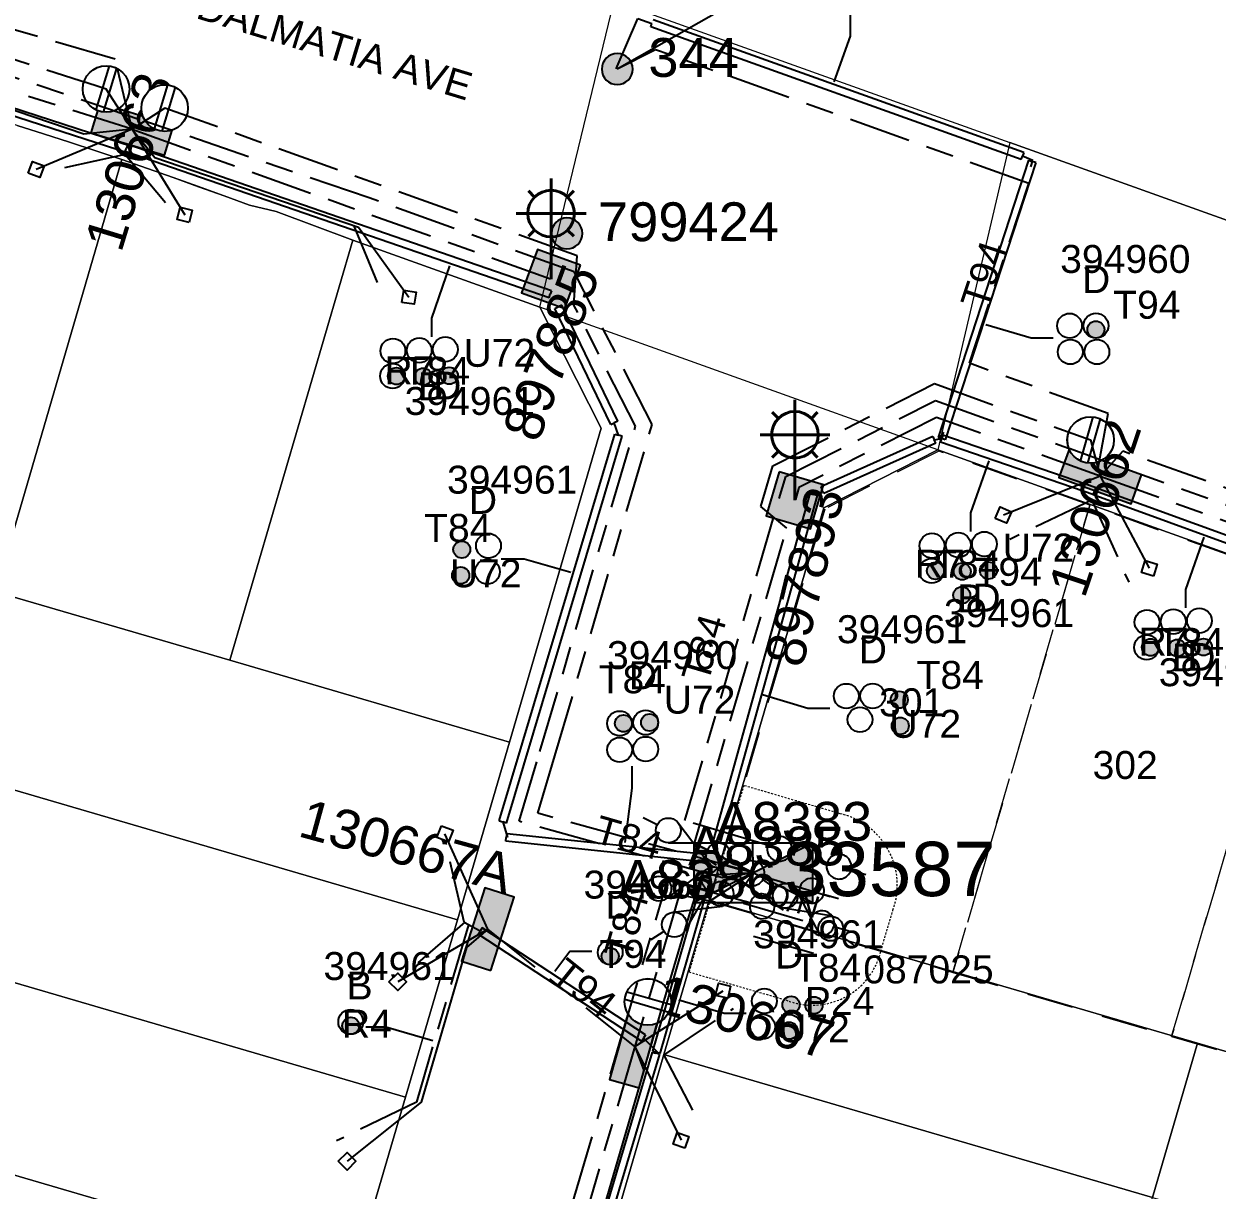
# Model space of a CAD drawing. Header units: metres. Extents: x 302050 to 303650, y 6239465 to 6240758.
# Drawn here: x 302269.6 to 302346.4, y 6240145.5 to 6240220.6 of the extents above; entities that cross this region are included whole.
import ezdxf
from ezdxf.enums import TextEntityAlignment as Align

# ---------------------------------------------------------------- set-up
doc = ezdxf.new("R2010")
doc.units = ezdxf.units.M
for name, pattern in [('Cable Exist UG', [8.2, 4, -1.2, 1.8, -1.2]), ('Dash', [5, 3, -2]), ('HIDDEN', [0.375, 0.25, -0.125]), ('HIDDEN2', [0.1875, 0.125, -0.0625])]:
    doc.linetypes.add(name, pattern=pattern)
doc.layers.get('0').update_dxf_attribs({"color": 6})
for name, color, linetype, lineweight in [('Cadastre Developer_SP_EXT', 9, 'Continuous', 5), ('Cadastre Land Parcels_SP_EXT', 9, 'Continuous', 5), ('Cadastre Other Property_SP_EXT', 9, 'HIDDEN', 5), ('Cadastre Roads_SP_EXT', 9, 'Continuous', 5)]:
    doc.layers.add(name, color=color, linetype=linetype, lineweight=lineweight)
for name, color, linetype in [('Duct_SP_EXT', 7, 'Continuous'), ('Equip_HV_EXT', 7, 'Continuous'), ('Equip_LV_EXT', 7, 'Continuous'), ('Equip_SP_SL_EXT', 7, 'Continuous'), ('Mains_HV_EXT', 7, 'Continuous'), ('Mains_HV_MOD', 3, 'Continuous'), ('Mains_LV_EXT', 7, 'Continuous'), ('Mains_LV_SL_EXT', 7, 'Continuous'), ('Notes', 7, 'Continuous'), ('Services_SP_EXT', 7, 'Continuous'), ('Sub_SP_EXT', 7, 'Continuous'), ('SupportsOH_SP_TR_HV_LV_SL_EXT', 7, 'Continuous'), ('SupportsUG_SP_LV_EXT', 7, 'Continuous'), ('SupportsUG_SP_LV_SL_EXT', 7, 'Continuous'), ('Trench_SP_EXT', 7, 'Continuous')]:
    doc.layers.add(name, color=color, linetype=linetype)
doc.styles.add('COLUMN_LABEL', font='arial.ttf')
doc.styles.add('iecARIAL', font='arial.ttf', dxfattribs={"height": 2})
doc.styles.add('POLE_LABEL', font='arial.ttf')
doc.styles.get("Standard").update_dxf_attribs({"font": 'arial.ttf'})
doc.styles.add('SWITCH_LABEL', font='arial.ttf', dxfattribs={"height": 2.5})
doc.linetypes.add('Cable E UG', pattern='A,6,-0.5,["E",Standard,S=1.7,R=0,X=0.5,Y=-1],-2.9', length=9.4)

# ---------------------------------------------------------------- blocks, each defined once
blk = doc.blocks.new('SUB_PADMOUNT_EXT')
for points in [[(0, 0), (-3.84, 1.92), (-3.84, -1.92)], [(0, 0), (3.84, 1.92), (3.84, -1.92)]]:
    blk.add_hatch(color=256).paths.add_polyline_path(points)
for p, q in [((3.84, 1.92), (-3.84, -1.92)), ((-3.84, 1.92), (3.84, -1.92))]:
    blk.add_line(p, q)
blk.add_lwpolyline([(-3.84, -1.92), (3.84, -1.92), (3.84, 1.92), (-3.84, 1.92)], close=True)
for tag, height, flags, p in [('ASSET_NUM', 3.5, 8, (2, 2)), ('STREET_CODE', 0.2, 9, (1.5, 0)), ('OPERATING_VOLTAGE', 0.2, 9, (1.5, -0.6)), ('ORIENTATION', 0.2, 9, (1.5, -0.8)), ('CONSTRUCTED_VOLTAGE', 0.2, 9, (1.5, -0.2)), ('NO_PHASES', 0.2, 9, (1.5, -0.4)), ('OWNED_BY', 0.2, 9, (1.5, -1)), ('OPERATED_BY', 0.2, 9, (1.5, -1.2)), ('SECONDARY_VOLTAGE', 0.2, 9, (1.5, -1.6)), ('MAINTAINED_BY', 0.2, 9, (1.5, -1.4)), ('STATE', 0.2, 9, (1.5, -1.8)), ('SUBSTATION_TYPE', 0.2, 9, (1.5, -2.2)), ('USAGE', 0.2, 9, (1.5, -2.4)), ('PARENT', 0.2, 9, (1.5, -2)), ('STREETNAME', 0.2, 9, (1.5, -3)), ('LEGEND', 0.2, 9, (1.5, -2.6)), ('LOCATION', 0.2, 9, (1.5, -2.8)), ('Z', 0.2, 1, (1.5, -3.6)), ('SUBURB', 0.2, 9, (1.5, -3.2)), ('NOTES', 0.2, 9, (1.5, -3.4))]:
    blk.add_attdef(tag, text='', height=height, dxfattribs=dict(flags=flags)).set_placement(p, align=Align.MIDDLE_LEFT)
blk = doc.blocks.new('COLUMN_EXT')
blk.add_hatch(color=256).paths.add_polyline_path([(-1.485, 1.485), (-1.485, -1.485), (1.485, -1.485), (1.485, 1.485)])
blk.add_lwpolyline([(-1.485, -1.485), (1.485, -1.485), (1.485, 1.485), (-1.485, 1.485)], close=True)
for tag, height, style, flags, p in [('ASSET_NUM', 2.5, 'COLUMN_LABEL', 8, (2, 2)), ('STRUCTURE_PLANT_NUMBER', 0.2, 'POLE_LABEL', 9, (1.813, 0.031)), ('STREET_CODE', 0.2, 'COLUMN_LABEL', 9, (1.813, -0.2))]:
    blk.add_attdef(tag, text='', height=height, dxfattribs=dict(style=style, flags=flags)).set_placement(p, align=Align.MIDDLE_LEFT)
at = {"flags": 9}
for tag, p in [('OWNED_BY', (1.813, -0.6)), ('STATE', (1.813, -0.8)), ('COLUMN_TYPE', (1.813, -0.4)), ('STREETNAME', (1.813, -1.6)), ('USAGE', (1.813, -1)), ('LEGEND', (1.813, -1.2)), ('LOCATION', (1.813, -1.4)), ('SUBURB', (1.813, -1.8)), ('NOTES', (1.813, -2))]:
    blk.add_attdef(tag, text='', height=0.2, dxfattribs=at).set_placement(p, align=Align.MIDDLE_LEFT)
at = {"flags": 1}
blk.add_attdef('Z', (1.813, -2.351), '', height=0.2, dxfattribs=at)
blk = doc.blocks.new('PILLAR_EXT')
blk.add_hatch(color=256).paths.add_polyline_path([(-2.475, 0.99), (-2.475, -0.99), (2.475, -0.99), (2.475, 0.99)])
blk.add_lwpolyline([(-2.475, -0.99), (2.475, -0.99), (2.475, 0.99), (-2.475, 0.99)], close=True)
at = {"style": 'iecARIAL', "flags": 8}
blk.add_attdef('ASSET_NUM', (1.5, 3.5), '', height=2.5, dxfattribs=at)
for tag, p, flags in [('OWNED_BY', (0, -0.2), 9), ('STATE', (0, -0.4), 9), ('SUPPORT_TYPE', (0, -0.6), 9), ('USAGE', (0, -0.8), 9), ('LEGEND', (0, -1), 9), ('LOCATION', (0, -1.2), 9), ('NOTES', (0, -1.4), 9), ('PARENT', (0, -1.6), 9), ('STREETNAME', (0, -1.8), 9), ('SUBURB', (0, -2), 1)]:
    blk.add_attdef(tag, p, '', height=0.2, dxfattribs=dict(flags=flags))
blk = doc.blocks.new('DUCT_EXT')
blk.add_circle((0, 0.8), 0.8)
at = {"flags": 1}
blk.add_attdef('Z', (0, 0), '', height=0.2, dxfattribs=at)
at = {"flags": 9}
for tag, p in [('DUCT_CODE', (0, 0)), ('XSECT_TYPE', (0, -0.2)), ('STATE', (0, -0.6)), ('FB_REFERENCE', (0, -0.4)), ('NOTES', (0, -0.8))]:
    blk.add_attdef(tag, text='', height=0.2, dxfattribs=at).set_placement(p, align=Align.MIDDLE_LEFT)
blk = doc.blocks.new('SL_LANTERN_EXT')
at = {"lineweight": 40}
for p, q in [((0, 1.968), (0, 6.468)), ((-1.459, 5.676), (-1.061, 5.278)), ((1.458, 5.676), (1.06, 5.278)), ((-2.25, 4.218), (2.25, 4.218)), ((-1.459, 2.759), (-1.061, 3.157)), ((1.458, 2.759), (1.06, 3.157)), ((0, 0), (0, 2.721))]:
    blk.add_line(p, q, dxfattribs=at)
blk.add_circle((0, 4.218), 1.5, dxfattribs=at)
at = {"style": 'iecARIAL', "flags": 9}
blk.add_attdef('ASSET_NUM', (1.5, 1.5), '', height=2.5, dxfattribs=at)
for tag, p, height, flags in [('CONSTRUCTED_VOLTAGE', (0.981, -0.653), 0.2, 9), ('CONTROL_TYPE', (0.981, -0.853), 0.2, 9), ('LNUMBER', (2.181, -3.253), 2.5, 8), ('OPERATING_VOLTAGE', (0.981, -1.653), 0.2, 9), ('LANTERN_PURPOSE', (0.981, -1.053), 0.2, 9), ('LANTERN_TYPE', (0.981, -1.253), 0.2, 9), ('NO_PHASES', (0.981, -1.453), 0.2, 9), ('ORIENTATION', (0.981, -1.853), 0.2, 9), ('OWNED_BY', (0.981, -2.053), 0.2, 9), ('STATE', (0.981, -2.253), 0.2, 9), ('USAGE', (0.981, -2.453), 0.2, 9), ('CEXIST', (0.981, -2.653), 0.2, 9), ('CNEW', (0.981, -2.853), 0.2, 9), ('CNUMBER', (0.981, -3.053), 0.2, 9), ('CREMOVE', (0.981, -3.253), 0.2, 9), ('CREPLACE', (0.981, -3.453), 0.2, 9), ('LKINGHEIGHT', (0.981, -3.653), 0.2, 9), ('LBRACKET', (0.981, -3.853), 0.2, 9), ('LBRACKETVOCAB', (0.981, -4.053), 0.2, 9), ('LCATEGORY', (0.981, -4.253), 0.2, 9), ('LCHARGE1', (0.981, -4.453), 0.2, 9), ('LCHARGE1PERCENT', (0.981, -4.653), 0.2, 9), ('LCHARGE2', (0.981, -4.853), 0.2, 9), ('LCHARGE2PERCENT', (0.981, -5.053), 0.2, 9), ('LCHARGE3', (0.981, -5.253), 0.2, 9), ('LCHARGE3PERCENT', (0.981, -5.453), 0.2, 9), ('LEXIST', (0.981, -5.653), 0.2, 9), ('LLAMP', (0.981, -5.853), 0.2, 9), ('LLAMPVOCAB', (0.981, -6.053), 0.2, 9), ('LMAST', (0.981, -6.253), 0.2, 9), ('LMASTVOCAB', (0.981, -6.453), 0.2, 9), ('LNEW', (0.981, -6.653), 0.2, 9), ('LANTNUMBER', (0.981, -6.853), 0.2, 9), ('LOUTREACH', (0.981, -7.253), 0.2, 9), ('LOUTREACHVOCAB', (0.981, -7.453), 0.2, 9), ('LRATECODE', (0.981, -7.653), 0.2, 9), ('LREMOVE', (0.981, -7.853), 0.2, 9), ('LREPLACE', (0.981, -8.053), 0.2, 9), ('LTYPE', (0.981, -8.253), 0.2, 9), ('LTYPEVOCAB', (0.981, -8.453), 0.2, 9), ('LEGEND', (0.981, -8.653), 0.2, 9), ('STREETNAME', (0.981, -9.253), 0.2, 9), ('LOCATION', (0.981, -8.853), 0.2, 9), ('NOTES', (0.981, -9.053), 0.2, 9), ('SUBURB', (0.981, -9.453), 0.2, 1)]:
    blk.add_attdef(tag, p, '', height=height, dxfattribs=dict(flags=flags))
blk = doc.blocks.new('CCP_EXT')
at = {"flags": 9}
for tag, p in [('USAGE', (0, -1.2)), ('LEGEND', (0, -1.4)), ('LIFE_SUPPORT', (0, -1.6)), ('STATE', (0, -1.8)), ('NOTES', (0, -2))]:
    blk.add_attdef(tag, text='', height=0.2, dxfattribs=at).set_placement(p, align=Align.MIDDLE_LEFT)
blk.add_wipeout([(0, 0.566), (0.566, 0), (0, -0.566), (-0.566, 0)])
blk.add_lwpolyline([(-0.566, 0), (0, 0.566), (0.566, 0), (0, -0.566), (-0.566, 0)])
at = {"flags": 1}
blk.add_attdef('Z', (0, 0), '', height=0.2, dxfattribs=at)
at = {"flags": 9}
for tag, p in [('CCP_TYPE', (0, 0)), ('OPERATING_VOLTAGE', (0, -0.6)), ('ORIENTATION', (0, -0.8)), ('CONSTRUCTED_VOLTAGE', (0, -0.2)), ('NO_PHASES', (0, -0.4)), ('OWNED_BY', (0, -1))]:
    blk.add_attdef(tag, text='', height=0.2, dxfattribs=at).set_placement(p, align=Align.MIDDLE_LEFT)
blk = doc.blocks.new('POLE_EXT')
blk.add_hatch(color=256).paths.add_polyline_path([(-1, 0, 1), (1, 0, 1)])
blk.add_lwpolyline([(-1, 0, 1), (1, 0, 1)], format="xyb", close=True)
for tag, height, flags, p in [('pNumber', 2.5, 8, (-17.84, 2.067)), ('OWNED_BY', 0.2, 9, (1.355, -0.4)), ('SPECIAL_USE', 0.2, 9, (1.355, -0.8)), ('PARENT', 0.2, 9, (1.355, -0.6)), ('cLV', 0.2, 9, (1.355, -1.4)), ('STATE', 0.2, 9, (1.355, -1)), ('hDepth', 0.2, 9, (1.355, -1.6)), ('USAGE', 0.2, 9, (1.355, -1.2)), ('cHV', 0.2, 9, (1.355, -2)), ('hDia', 0.2, 9, (1.355, -1.8)), ('LBRACKET', 0.2, 9, (1.355, -2.2)), ('LExisting', 0.2, 9, (1.355, -2.4)), ('LANTNUMBER', 0.2, 9, (1.355, -2.6)), ('LOther', 0.2, 9, (1.355, -2.8)), ('LRemove', 0.2, 9, (1.355, -3)), ('cLinedev', 0.2, 9, (1.355, -3.4)), ('pExisting', 0.2, 9, (1.355, -3.8)), ('LEGEND', 0.2, 9, (1.355, -3.2)), ('LOCATION', 0.2, 9, (1.355, -3.6)), ('pFooting', 0.2, 9, (1.355, -4.4)), ('pNew', 0.2, 9, (1.355, -4.6)), ('PFNUMBER', 0.2, 9, (1.355, -4)), ('NEWPFNUMBER', 0.2, 9, (1.355, -4.2)), ('pRelocate', 0.2, 9, (1.355, -5)), ('pRemove', 0.2, 9, (1.355, -5.2)), ('pReplace', 0.2, 9, (1.355, -5.4)), ('cspan', 0.2, 9, (1.355, -6)), ('STREETNAME', 0.2, 9, (1.355, -6.2)), ('pStay', 0.2, 9, (1.355, -5.6)), ('pType', 0.2, 9, (1.355, -5.8)), ('SUBURB', 0.2, 9, (1.355, -6.4)), ('OPERATED_BY', 0.2, 9, (1.355, -7.014)), ('NOTES', 0.2, 9, (1.355, -6.6)), ('MAINTAINED_BY', 0.2, 9, (1.355, -6.814))]:
    blk.add_attdef(tag, text='', height=height, dxfattribs=dict(flags=flags)).set_placement(p, align=Align.MIDDLE_LEFT)
at = {"style": 'POLE_LABEL'}
for tag, height, flags, p in [('ASSET_NUM', 2.5, 8, (2, 2)), ('STRUCTURE_PLANT_NUMBER', 0.2, 9, (1.355, 0.028)), ('STREET_CODE', 0.2, 9, (1.355, -0.2))]:
    blk.add_attdef(tag, text='', height=height, dxfattribs=dict(at, flags=flags)).set_placement(p, align=Align.MIDDLE_LEFT)
at = {"flags": 1}
blk.add_attdef('Z', (1.355, -7.328), '', height=0.2, dxfattribs=at)
blk = doc.blocks.new('LV_UG_DFUSE_CLOSED_EXT')
for points in [[(1, 0), (0, 0)], [(5.04, 0.726), (2.156, -0.717)], [(5.049, -0.707), (2.156, 0.717)], [(6.2, 0.013), (7.2, 0.013)]]:
    blk.add_lwpolyline(points)
for centre in [(1.8, 0), (5.4, 0.011)]:
    blk.add_circle(centre, 0.8)
at = {"flags": 9}
for tag, p in [('ACTUAL_STATUS', (0, 0)), ('OPERATING_VOLTAGE', (0, -0.6)), ('ORIENTATION', (0, -0.8)), ('CONSTRUCTED_VOLTAGE', (0, -0.2)), ('NO_PHASES', (0, -0.4)), ('STATE', (0, -1)), ('SWITCH_TYPE', (0, -1.2)), ('USAGE', (0, -1.4)), ('NOTES', (0, -1.6))]:
    blk.add_attdef(tag, text='', height=0.2, dxfattribs=at).set_placement(p, align=Align.MIDDLE_LEFT)
at = {"flags": 1}
blk.add_attdef('Z', (0, 0), '', height=0.2, dxfattribs=at)
blk = doc.blocks.new('LV_UG_LINKS_CLOSED_EXT')
blk.add_wipeout([(-1.056, 1.057), (-1.18, 0.916), (-1.286, 0.761), (-1.371, 0.594), (-1.435, 0.417), (-1.476, 0.234), (-1.493, 0.047), (-1.487, -0.14), (-1.458, -0.326), (-1.406, -0.506), (-1.331, -0.678), (-1.236, -0.839), (-1.121, -0.988), (-0.988, -1.12), (-0.84, -1.235), (-0.679, -1.331), (-0.506, -1.406), (-0.326, -1.458), (-0.141, -1.487), (0.047, -1.493), (0.233, -1.476), (0.416, -1.435), (0.593, -1.371), (0.76, -1.286), (0.915, -1.181), (1.056, -1.057), (1.18, -0.916), (1.286, -0.761), (1.371, -0.594), (1.435, -0.417), (1.476, -0.234), (1.493, -0.047), (1.487, 0.14), (1.458, 0.326), (1.406, 0.506), (1.331, 0.678), (1.236, 0.839), (1.121, 0.988), (0.988, 1.12), (0.84, 1.235), (0.679, 1.331), (0.506, 1.406), (0.326, 1.458), (0.141, 1.487), (-0.047, 1.493), (-0.233, 1.476), (-0.416, 1.435), (-0.593, 1.371), (-0.76, 1.286), (-0.915, 1.181)])
for p, q in [((-0.25, -1.479), (-0.25, 1.479)), ((0.25, -1.479), (0.25, 1.479))]:
    blk.add_line(p, q)
blk.add_circle((0, 0), 1.5)
at = {"flags": 9}
for tag, p in [('ACTUAL_STATUS', (0, 0)), ('OPERATING_VOLTAGE', (0, -0.6)), ('ORIENTATION', (0, -0.8)), ('CONSTRUCTED_VOLTAGE', (0, -0.2)), ('NO_PHASES', (0, -0.4)), ('STATE', (0, -1)), ('SWITCH_TYPE', (0, -1.2)), ('USAGE', (0, -1.4)), ('NOTES', (0, -1.6))]:
    blk.add_attdef(tag, text='', height=0.2, dxfattribs=at).set_placement(p, align=Align.MIDDLE_LEFT)
at = {"flags": 1}
blk.add_attdef('Z', (0, 0), '', height=0.2, dxfattribs=at)
blk = doc.blocks.new('SWG_HOLEC_SU_NO_EXT')
blk.add_line((1.8, -2), (5.8, -2))
for points in [[(1.8, -0.8, 1), (1.8, 0.8, 1)], [(5.8, -0.8, 1), (5.8, 0.8, 1)]]:
    blk.add_lwpolyline(points, format="xyb", close=True)
for points in [[(1, 0), (0, 0)], [(6.6, 0), (7.6, 0)]]:
    blk.add_lwpolyline(points)
at = {"insert": (5.311, -3.639), "char_height": 1.4, "width": 3.88632, "attachment_point": 1, "rotation": 180}
blk.add_mtext('{\\fArial|b0|i0|c0|p34;N/O}', dxfattribs=at)
at = {"style": 'SWITCH_LABEL', "flags": 8}
blk.add_attdef('ASSET_NUM', text='', height=2.5, rotation=179.95437, dxfattribs=at).set_placement((-2.4, 0), align=Align.MIDDLE_LEFT)
at = {"flags": 1}
blk.add_attdef('Z', (0, 0), '', height=0.2, dxfattribs=at)
at = {"flags": 9}
for tag, p in [('ACTUAL_STATUS', (0, -0.4)), ('CONSTRUCTED_VOLTAGE', (0, -0.6)), ('NO_PHASES', (0, -0.8)), ('OPERATING_VOLTAGE', (0, -1)), ('ORIENTATION', (0, -1.2)), ('OWNED_BY', (0, -1.4)), ('PARENT', (0, -1.6)), ('STATE', (0, -1.8)), ('SWITCH_TYPE', (0, -2)), ('USAGE', (0, -2.2)), ('LOCATION', (0, -2.4)), ('STREETNAME', (0, -2.6)), ('SUBURB', (0, -2.8)), ('NOTES', (0, -3))]:
    blk.add_attdef(tag, text='', height=0.2, dxfattribs=at).set_placement(p, align=Align.MIDDLE_LEFT)
at = {"style": 'SWITCH_LABEL', "flags": 9}
blk.add_attdef('STREET_CODE', text='', height=0.2, dxfattribs=at).set_placement((0, -0.2), align=Align.MIDDLE_LEFT)
blk = doc.blocks.new('SWG_HOLEC_SU_EXT')
blk.add_line((1.8, -2), (5.8, -2))
for points in [[(1.8, -0.8, 1), (1.8, 0.8, 1)], [(5.8, -0.8, 1), (5.8, 0.8, 1)]]:
    blk.add_lwpolyline(points, format="xyb", close=True)
for points in [[(1, 0), (0, 0)], [(6.6, 0), (7.6, 0)]]:
    blk.add_lwpolyline(points)
at = {"style": 'SWITCH_LABEL', "flags": 8}
blk.add_attdef('ASSET_NUM', text='', height=2.5, rotation=179.95437, dxfattribs=at).set_placement((-2.4, 0), align=Align.MIDDLE_LEFT)
at = {"flags": 1}
blk.add_attdef('Z', (0, 0), '', height=0.2, dxfattribs=at)
at = {"flags": 9}
for tag, p in [('ACTUAL_STATUS', (0, -0.4)), ('CONSTRUCTED_VOLTAGE', (0, -0.6)), ('NO_PHASES', (0, -0.8)), ('OPERATING_VOLTAGE', (0, -1)), ('ORIENTATION', (0, -1.2)), ('OWNED_BY', (0, -1.4)), ('PARENT', (0, -1.6)), ('STATE', (0, -1.8)), ('SWITCH_TYPE', (0, -2)), ('USAGE', (0, -2.2)), ('LOCATION', (0, -2.4)), ('STREETNAME', (0, -2.6)), ('SUBURB', (0, -2.8)), ('NOTES', (0, -3))]:
    blk.add_attdef(tag, text='', height=0.2, dxfattribs=at).set_placement(p, align=Align.MIDDLE_LEFT)
at = {"style": 'SWITCH_LABEL', "flags": 9}
blk.add_attdef('STREET_CODE', text='', height=0.2, dxfattribs=at).set_placement((0, -0.2), align=Align.MIDDLE_LEFT)
blk = doc.blocks.new('CABLE_LARGE_EXT')
h = blk.add_hatch(color=256)
edge = h.paths.add_edge_path()
edge.add_arc((0, 0.55), 0.55, 0, 360)
blk.add_circle((0, 0.55), 0.55)
at = {"flags": 1}
blk.add_attdef('Z', (0, 0), '', height=0.2, dxfattribs=at)
at = {"flags": 9}
for tag, p in [('COND_CODE', (0, 0)), ('XSECT_SIZE', (0, -0.6)), ('STATE', (0, -0.4)), ('FB_REFERENCE', (0, -0.2)), ('NOTES', (0, -0.8))]:
    blk.add_attdef(tag, text='', height=0.2, dxfattribs=at).set_placement(p, align=Align.MIDDLE_LEFT)

msp = doc.modelspace()

# ---------------------------------------------------------------- linework, layer by layer
at = {"layer": 'Cadastre Developer_SP_EXT', "linetype": 'Dash'}
msp.add_lwpolyline([(302366.195, 6240179.528), (302352.028, 6240184.613), (302343.457, 6240155.375), (302357.875, 6240151.148), (302366.195, 6240179.528)], close=True, dxfattribs=at)
at = {"layer": 'Cadastre Land Parcels_SP_EXT', "linetype": 'Continuous'}
for points in [[(302392.261, 6240501.757), (302376.428, 6240505.675), (302325.092, 6240518.376), (302283.77, 6240230.598), (302307.569, 6240222.072), (302333.038, 6240212.946), (302349.923, 6240206.896), (302392.261, 6240501.757)], [(302267.722, 6240184.018), (302275.868, 6240211.851), (302274.184, 6240212.408), (302272.5, 6240212.959), (302270.813, 6240213.502), (302269.123, 6240214.039), (302267.432, 6240214.57), (302265.739, 6240215.094), (302264.043, 6240215.612), (302262.346, 6240216.123), (302253.405, 6240185.572), (302267.346, 6240181.491), (302267.722, 6240184.018)], [(302290.728, 6240206.65), (302285.806, 6240208.499), (302284.092, 6240208.903), (302282.451, 6240209.506), (302280.808, 6240210.102), (302279.164, 6240210.691), (302277.517, 6240211.274), (302275.868, 6240211.851), (302267.722, 6240184.018), (302282.81, 6240179.602), (302290.728, 6240206.65)], [(302306.737, 6240194.549), (302302.773, 6240202.334), (302290.728, 6240206.65), (302282.81, 6240179.602), (302300.819, 6240174.331), (302306.737, 6240194.549)], [(302382.188, 6240167.506), (302378.224, 6240175.29), (302328.401, 6240193.148), (302321.066, 6240189.414), (302313.671, 6240164.15), (302345.124, 6240154.943), (302375.888, 6240145.949), (302382.188, 6240167.506)], [(302300.819, 6240174.331), (302282.81, 6240179.602), (302267.722, 6240184.018), (302267.346, 6240181.491), (302265.953, 6240172.122), (302297.473, 6240162.896), (302300.819, 6240174.331)], [(302297.473, 6240162.896), (302265.953, 6240172.122), (302264.601, 6240167.504), (302262.61, 6240160.7), (302294.13, 6240151.473), (302297.473, 6240162.896)], [(302345.124, 6240154.943), (302313.671, 6240164.15), (302310.764, 6240154.216), (302342.217, 6240145.01), (302345.124, 6240154.943)], [(302294.13, 6240151.473), (302262.61, 6240160.7), (302260.667, 6240154.06), (302259.267, 6240149.279), (302290.787, 6240140.051), (302294.13, 6240151.473)], [(302375.888, 6240145.949), (302345.124, 6240154.943), (302342.217, 6240145.01), (302373, 6240136.017), (302375.888, 6240145.949)], [(302342.217, 6240145.01), (302310.764, 6240154.216), (302307.857, 6240144.282), (302339.309, 6240135.075), (302342.217, 6240145.01)], [(302290.787, 6240140.051), (302259.267, 6240149.279), (302256.733, 6240140.618), (302255.925, 6240137.857), (302287.444, 6240128.63), (302290.787, 6240140.051)]]:
    msp.add_lwpolyline(points, close=True, dxfattribs=at)
at = {"layer": 'Duct_SP_EXT'}
for p, q in [((302309.915, 6240220.385), (302309.996, 6240220.611)), ((302333.779, 6240211.843), (302309.915, 6240220.385)), ((302333.941, 6240212.295), (302310.077, 6240220.837)), ((302276.242, 6240212.812), (302276.163, 6240212.585)), ((302276.491, 6240212.718), (302276.417, 6240212.489)), ((302276.085, 6240212.358), (302276.163, 6240212.585)), ((302276.343, 6240212.261), (302276.417, 6240212.489)), ((302333.779, 6240211.843), (302333.86, 6240212.069)), ((302333.941, 6240212.295), (302333.86, 6240212.069)), ((302334.249, 6240211.804), (302328.424, 6240193.949)), ((302334.705, 6240211.656), (302328.88, 6240193.801)), ((302334.249, 6240211.804), (302334.477, 6240211.73)), ((302334.705, 6240211.656), (302334.477, 6240211.73)), ((302303.37, 6240202.943), (302303.448, 6240203.17)), ((302303.526, 6240203.397), (302303.448, 6240203.17)), ((302303.753, 6240202.262), (302303.969, 6240202.366)), ((302307.358, 6240194.793), (302303.753, 6240202.262)), ((302304.185, 6240202.47), (302303.969, 6240202.366)), ((302307.79, 6240195.001), (302304.185, 6240202.47)), ((302307.358, 6240194.793), (302307.574, 6240194.897)), ((302307.79, 6240195.001), (302307.574, 6240194.897)), ((302300.167, 6240169.259), (302307.611, 6240194.168)), ((302300.627, 6240169.121), (302308.071, 6240194.03)), ((302307.611, 6240194.168), (302307.841, 6240194.099)), ((302308.071, 6240194.03), (302307.841, 6240194.099)), ((302328.074, 6240194.022), (302320.862, 6240190.776)), ((302328.272, 6240193.584), (302321.059, 6240190.338)), ((302328.074, 6240194.022), (302328.173, 6240193.803)), ((302328.272, 6240193.584), (302328.173, 6240193.803)), ((302328.424, 6240193.949), (302328.652, 6240193.875)), ((302328.574, 6240193.648), (302328.652, 6240193.875)), ((302328.73, 6240194.102), (302328.652, 6240193.875)), ((302328.88, 6240193.801), (302328.652, 6240193.875)), ((302320.862, 6240190.776), (302320.961, 6240190.557)), ((302321.059, 6240190.338), (302320.961, 6240190.557)), ((302338.401, 6240190.246), (302338.483, 6240190.472)), ((302338.444, 6240190.245), (302338.523, 6240190.472)), ((302338.565, 6240190.698), (302338.483, 6240190.472)), ((302338.601, 6240190.699), (302338.523, 6240190.472)), ((302320.17, 6240190.346), (302313.93, 6240167.993)), ((302320.632, 6240190.216), (302314.393, 6240167.864)), ((302320.17, 6240190.346), (302320.401, 6240190.281)), ((302320.632, 6240190.216), (302320.401, 6240190.281)), ((302300.167, 6240169.259), (302300.397, 6240169.19)), ((302300.627, 6240169.121), (302300.397, 6240169.19)), ((302300.594, 6240167.948), (302300.619, 6240168.187)), ((302300.644, 6240168.426), (302300.619, 6240168.187)), ((302313.477, 6240167.087), (302300.644, 6240168.426)), ((302313.427, 6240166.609), (302300.594, 6240167.948)), ((302313.93, 6240167.993), (302314.162, 6240167.928)), ((302314.393, 6240167.864), (302314.162, 6240167.928)), ((302313.427, 6240166.609), (302313.452, 6240166.848)), ((302313.477, 6240167.087), (302313.452, 6240166.848)), ((302313.278, 6240165.664), (302313.508, 6240165.598)), ((302313.739, 6240165.531), (302313.508, 6240165.598)), ((302298.803, 6240161.963), (302298.935, 6240162.164)), ((302299.066, 6240162.365), (302298.935, 6240162.164)), ((302309.319, 6240155.072), (302309.451, 6240155.272)), ((302310.02, 6240154.371), (302304.113, 6240134.619)), ((302310.02, 6240154.371), (302310.249, 6240154.302)), ((302310.039, 6240154.422), (302310.27, 6240154.355)), ((302310.501, 6240154.289), (302310.27, 6240154.355)), ((302310.479, 6240154.234), (302304.573, 6240134.481)), ((302310.479, 6240154.234), (302310.249, 6240154.302))]:
    msp.add_line(p, q, dxfattribs=at)
for points in [[(302322.769, 6240221.221), (302322.769, 6240219.795), (302321.697, 6240216.845)], [(302295.825, 6240200.439), (302295.825, 6240201.631), (302296.992, 6240204.997)], [(302335.831, 6240200.349), (302334.405, 6240200.349), (302331.489, 6240201.212)], [(302330.534, 6240187.898), (302330.534, 6240189.089), (302331.701, 6240192.455)], [(302344.377, 6240182.97), (302344.377, 6240184.161), (302345.543, 6240187.527)], [(302300.291, 6240186.144), (302301.76, 6240186.144), (302304.77, 6240185.285)], [(302321.456, 6240176.504), (302320.031, 6240176.504), (302317.115, 6240177.367)], [(302308.706, 6240172.782), (302308.704, 6240171.357), (302308.257, 6240167.859)], [(302306.13, 6240160.854), (302304.704, 6240160.854), (302303.739, 6240159.557)], [(302316.065, 6240156.858), (302314.64, 6240156.858), (302311.724, 6240157.72)], [(302291.586, 6240155.997), (302292.864, 6240155.997), (302295.885, 6240155.115)]]:
    msp.add_lwpolyline(points, dxfattribs=at)
at = {"layer": 'Mains_HV_EXT', "linetype": 'Cable E UG'}
msp.add_lwpolyline([(302316.524, 6240165.912), (302313.158, 6240165.724), (302313.158, 6240165.724), (302312.761, 6240164.373), (302312.287, 6240162.868)], dxfattribs=at)
at = {"layer": 'Mains_LV_EXT', "linetype": 'Cable Exist UG'}
msp.add_lwpolyline([(302308.89, 6240154.722), (302303.556, 6240136.424), (302301.469, 6240136.516), (302301.469, 6240136.516), (302301.148, 6240135.421), (302298.545, 6240126.542), (302300.155, 6240124.926)], dxfattribs=at)
at = {"layer": 'Services_SP_EXT'}
for points in [[(302316.691, 6240222.766), (302307.763, 6240217.672)], [(302308.89, 6240154.722), (302309.479, 6240153.177), (302309.479, 6240153.177), (302306.938, 6240144.509), (302308.89, 6240138.726)]]:
    msp.add_lwpolyline(points, dxfattribs=at)
at = {"layer": 'Trench_SP_EXT', "linetype": 'Cable Exist UG'}
for points in [[(302307.696, 6240217.686), (302309.094, 6240220.933), (302309.094, 6240220.933), (302309.996, 6240220.611)], [(302276.09, 6240212.179), (302271.677, 6240211.207)], [(302334.382, 6240211.385), (302334.518, 6240211.795), (302334.518, 6240211.795), (302333.86, 6240212.069)], [(302290.771, 6240207.623), (302292.669, 6240203.025)], [(302307.841, 6240194.099), (302307.574, 6240194.897)], [(302328.798, 6240194.268), (302328.441, 6240193.842)], [(302328.173, 6240193.803), (302328.652, 6240193.875)], [(302338.326, 6240189.921), (302340.698, 6240184.629)], [(302300.715, 6240168.187), (302300.426, 6240169.19)], [(302314.321, 6240166.278), (302314.174, 6240167.878)], [(302297.913, 6240162.73), (302296.982, 6240166.766)], [(302318.47, 6240163.501), (302313.406, 6240166.905)], [(302313.508, 6240165.598), (302314.321, 6240166.278)], [(302297.951, 6240162.736), (302294.643, 6240159.866)], [(302298.946, 6240162.159), (302297.901, 6240162.714)], [(302309.439, 6240155.291), (302310.472, 6240154.252)]]:
    msp.add_lwpolyline(points, dxfattribs=at)

# ---------------------------------------------------------------- block references
at = {"layer": 'Duct_SP_EXT'}
for name, p in [('DUCT_EXT', (302338.581, 6240200.347)), ('DUCT_EXT', (302336.883, 6240200.34)), ('CABLE_LARGE_EXT', (302338.581, 6240200.347)), ('DUCT_EXT', (302336.931, 6240198.662)), ('DUCT_EXT', (302338.643, 6240198.662)), ('DUCT_EXT', (302299.473, 6240186.172)), ('CABLE_LARGE_EXT', (302297.753, 6240186.182)), ('DUCT_EXT', (302299.401, 6240184.506)), ('CABLE_LARGE_EXT', (302297.681, 6240184.515)), ('DUCT_EXT', (302322.509, 6240176.495)), ('DUCT_EXT', (302324.207, 6240176.502)), ('CABLE_LARGE_EXT', (302325.922, 6240176.509)), ('DUCT_EXT', (302323.391, 6240174.98)), ('CABLE_LARGE_EXT', (302325.984, 6240174.824)), ('DUCT_EXT', (302307.308, 6240159.992)), ('CABLE_LARGE_EXT', (302307.308, 6240159.992)), ('DUCT_EXT', (302317.235, 6240156.857)), ('CABLE_LARGE_EXT', (302318.951, 6240156.864)), ('CABLE_LARGE_EXT', (302320.431, 6240156.833)), ('DUCT_EXT', (302290.606, 6240155.513)), ('DUCT_EXT', (302317.124, 6240155.209)), ('DUCT_EXT', (302318.822, 6240155.198)), ('CABLE_LARGE_EXT', (302290.606, 6240155.513)), ('CABLE_LARGE_EXT', (302318.822, 6240155.198))]:
    msp.add_blockref(name, p, dxfattribs=at)
for name, p, rotation in [('DUCT_EXT', (302297.495, 6240199.62), 89.92000011622959), ('DUCT_EXT', (302294.118, 6240199.525), 90.10283682453147), ('DUCT_EXT', (302295.81, 6240199.561), 89.92000011622959), ('DUCT_EXT', (302294.094, 6240197.905), 90.10283682453147), ('CABLE_LARGE_EXT', (302294.094, 6240197.905), 90.10283682453147), ('CABLE_LARGE_EXT', (302295.815, 6240197.863), 89.92000011622959), ('CABLE_LARGE_EXT', (302297.5, 6240197.922), 89.92000011622959), ('DUCT_EXT', (302328.827, 6240186.983), 90.10283682453147), ('DUCT_EXT', (302330.519, 6240187.019), 89.92000011622959), ('DUCT_EXT', (302332.204, 6240187.079), 89.92000011622959), ('DUCT_EXT', (302328.803, 6240185.364), 90.10283682453147), ('CABLE_LARGE_EXT', (302328.803, 6240185.364), 90.10283682453147), ('CABLE_LARGE_EXT', (302330.524, 6240185.321), 89.92000011622959), ('CABLE_LARGE_EXT', (302332.209, 6240185.381), 89.92000011622959), ('CABLE_LARGE_EXT', (302330.495, 6240183.788), 89.92000011622959), ('DUCT_EXT', (302342.67, 6240182.055), 90.10283682453147), ('DUCT_EXT', (302344.361, 6240182.091), 89.92000011622959), ('DUCT_EXT', (302346.047, 6240182.151), 89.92000011622959), ('DUCT_EXT', (302342.645, 6240180.436), 90.10283682453147), ('CABLE_LARGE_EXT', (302342.645, 6240180.436), 90.10283682453147), ('CABLE_LARGE_EXT', (302344.366, 6240180.393), 89.92000011622959), ('CABLE_LARGE_EXT', (302346.051, 6240180.453), 89.92000011622959), ('DUCT_EXT', (302308.712, 6240175.533), 89.92000011622959), ('CABLE_LARGE_EXT', (302308.712, 6240175.533), 89.92000011622959), ('DUCT_EXT', (302310.397, 6240175.592), 89.92000011622959), ('CABLE_LARGE_EXT', (302310.397, 6240175.592), 89.92000011622959), ('DUCT_EXT', (302308.717, 6240173.835), 89.92000011622959), ('DUCT_EXT', (302310.395, 6240173.88), 89.92000011622959)]:
    msp.add_blockref(name, p, dxfattribs=dict(at, rotation=rotation))
at = {"layer": 'Equip_HV_EXT'}
ref = msp.add_blockref('SWG_HOLEC_SU_NO_EXT', (302316.484, 6240167.979), dxfattribs=dict(at, rotation=343.3166020782876))
ref.add_attrib('ASSET_NUM', 'A8383', dxfattribs={"layer": '0', "height": 2.5, "style": 'SWITCH_LABEL'}).set_placement((302314.085, 6240169.229), align=Align.MIDDLE_LEFT)
ref = msp.add_blockref('SWG_HOLEC_SU_EXT', (302314.718, 6240166.389), dxfattribs=dict(at, rotation=343.6612118462301))
ref.add_attrib('ASSET_NUM', 'A8385', dxfattribs={"layer": '0', "height": 2.5, "style": 'SWITCH_LABEL'}).set_placement((302312.319, 6240167.639), align=Align.MIDDLE_LEFT)
ref = msp.add_blockref('SWG_HOLEC_SU_EXT', (302315.358, 6240164.248), dxfattribs=dict(at, rotation=344.1986451544494))
ref.add_attrib('ASSET_NUM', 'A8386', dxfattribs={"layer": '0', "height": 2.5, "style": 'SWITCH_LABEL'}).set_placement((302312.959, 6240165.498), align=Align.MIDDLE_CENTER)
at = {"layer": 'Equip_LV_EXT'}
for p, rotation in [((302315.884, 6240166.233), 153.3760071318465), ((302315.769, 6240165.787), 189.3952908489393), ((302315.951, 6240165.548), 213.2229754237991), ((302317.134, 6240165.492), 323.9999999512898)]:
    msp.add_blockref('LV_UG_DFUSE_CLOSED_EXT', p, dxfattribs=dict(at, rotation=rotation))
at = {"layer": 'Equip_SP_SL_EXT'}
for p in [(302303.502, 6240204.152), (302319.204, 6240189.903)]:
    msp.add_blockref('SL_LANTERN_EXT', p, dxfattribs=at)
at = {"layer": 'Sub_SP_EXT'}
ref = msp.add_blockref('SUB_PADMOUNT_EXT', (302316.524, 6240165.912), dxfattribs=at)
ref.add_attrib('ASSET_NUM', '33587', dxfattribs={"layer": '0', "height": 3.5}).set_placement((302318.524, 6240166.162), align=Align.MIDDLE_LEFT)
at = {"layer": 'SupportsOH_SP_TR_HV_LV_SL_EXT'}
ref = msp.add_blockref('POLE_EXT', (302307.763, 6240217.672), dxfattribs=at)
ref.add_attrib('ASSET_NUM', '344', dxfattribs={"layer": '0', "height": 2.5, "style": 'POLE_LABEL'}).set_placement((302309.763, 6240218.422), align=Align.MIDDLE_LEFT)
ref = msp.add_blockref('POLE_EXT', (302304.524, 6240207.092), dxfattribs=at)
ref.add_attrib('ASSET_NUM', '799424', dxfattribs={"layer": '0', "height": 2.5, "style": 'POLE_LABEL'}).set_placement((302306.524, 6240207.842), align=Align.MIDDLE_LEFT)
at = {"layer": 'SupportsUG_SP_LV_EXT'}
ref = msp.add_blockref('PILLAR_EXT', (302276.53, 6240213.799), dxfattribs=dict(at, rotation=163.0218126539937))
ref.add_attrib('ASSET_NUM', '130663', dxfattribs={"layer": '0', "height": 2.5, "rotation": 73.02181, "style": 'iecARIAL'}).set_placement((302278.03, 6240217.299), align=Align.MIDDLE_RIGHT)
ref = msp.add_blockref('PILLAR_EXT', (302338.86, 6240191.463), dxfattribs=dict(at, rotation=159.9670793142541))
ref.add_attrib('ASSET_NUM', '130662', dxfattribs={"layer": '0', "height": 2.5, "rotation": 71.48676, "style": 'iecARIAL'}).set_placement((302340.36, 6240194.963), align=Align.MIDDLE_RIGHT)
ref = msp.add_blockref('PILLAR_EXT', (302299.437, 6240162.287), dxfattribs=dict(at, rotation=72.2807050503528))
ref.add_attrib('ASSET_NUM', '130667A', dxfattribs={"layer": '0', "height": 2.5, "rotation": 344.60824, "style": 'iecARIAL'}).set_placement((302300.937, 6240165.787), align=Align.MIDDLE_RIGHT)
ref = msp.add_blockref('PILLAR_EXT', (302308.89, 6240154.722), dxfattribs=dict(at, rotation=254.3130790804856))
ref.add_attrib('ASSET_NUM', '130667', dxfattribs={"layer": '0', "height": 2.5, "rotation": 344.31308, "style": 'iecARIAL'}).set_placement((302310.39, 6240158.222), align=Align.MIDDLE_LEFT)
at = {"layer": 'SupportsUG_SP_LV_SL_EXT'}
ref = msp.add_blockref('COLUMN_EXT', (302303.502, 6240204.152), dxfattribs=dict(at, rotation=159.9061495222572))
ref.add_attrib('ASSET_NUM', '897885', dxfattribs={"layer": '0', "height": 2.5, "rotation": 69.90615, "style": 'COLUMN_LABEL'}).set_placement((302305.502, 6240204.902), align=Align.MIDDLE_RIGHT)
ref = msp.add_blockref('COLUMN_EXT', (302319.204, 6240189.903), dxfattribs=dict(at, rotation=253.6612111233852))
ref.add_attrib('ASSET_NUM', '897893', dxfattribs={"layer": '0', "height": 2.5, "rotation": 76.40691, "style": 'COLUMN_LABEL'}).set_placement((302321.204, 6240190.653), align=Align.MIDDLE_RIGHT)

# ---------------------------------------------------------------- texts
at = {"layer": 'Cadastre Developer_SP_EXT'}
for s, p in [('301', (302324.621, 6240175.994)), ('302', (302338.368, 6240171.958))]:
    msp.add_text(s, height=1.8, dxfattribs=at).set_placement(p)
at = {"layer": 'Cadastre Other Property_SP_EXT'}
msp.add_text('087025', height=1.8, dxfattribs=at).set_placement((302323.606, 6240158.794))
at = {"layer": 'Duct_SP_EXT'}
for s, p in [('394960', (302336.281, 6240204.547)), ('D', (302337.688, 6240203.244)), ('T94', (302339.694, 6240201.596)), ('U72', (302297.867, 6240198.501)), ('R7', (302292.779, 6240197.369)), ('T84', (302293.955, 6240197.341)), ('B', (302294.918, 6240196.349)), ('D', (302295.912, 6240196.396)), ('394961', (302294.075, 6240195.402)), ('394961', (302296.804, 6240190.332)), ('D', (302298.211, 6240189.029)), ('T84', (302295.327, 6240187.226)), ('U72', (302332.576, 6240185.96)), ('R7', (302326.915, 6240184.92)), ('T84', (302328.091, 6240184.892)), ('U72', (302296.985, 6240184.299)), ('T94', (302330.765, 6240184.401)), ('B', (302329.637, 6240182.684)), ('D', (302330.631, 6240182.731)), ('394961', (302328.793, 6240181.737)), ('394961', (302321.906, 6240180.702)), ('R7', (302341.331, 6240179.899)), ('T84', (302342.506, 6240179.871)), ('394960', (302307.103, 6240179.034)), ('D', (302323.314, 6240179.399)), ('B', (302343.47, 6240178.879)), ('D', (302344.463, 6240178.926)), ('394961', (302342.626, 6240177.932)), ('T84', (302306.565, 6240177.478)), ('D', (302308.51, 6240177.731)), ('T84', (302327.036, 6240177.759)), ('U72', (302310.759, 6240176.164)), ('U72', (302325.288, 6240174.608)), ('394960', (302305.594, 6240164.256)), ('D', (302307.002, 6240162.953)), ('394961', (302316.515, 6240161.055)), ('D', (302317.923, 6240159.752)), ('394961', (302288.848, 6240159.011)), ('T84', (302319.141, 6240158.897)), ('B', (302290.338, 6240157.757)), ('P24', (302319.841, 6240156.759)), ('R4', (302290.038, 6240155.3)), ('U72', (302318.122, 6240154.998))]:
    msp.add_text(s, height=1.8, dxfattribs=at).set_placement(p)
at = {"layer": 'Mains_LV_EXT'}
for s, rotation, p in [('T94', 71.76126, (302331.548, 6240202.093)), ('T84', 73.63846, (302313.602, 6240178.058)), ('T84', 344.03071, (302306.163, 6240167.907)), ('T84', 73.66121, (302308.599, 6240160.24))]:
    msp.add_text(s, height=1.8, rotation=rotation, dxfattribs=at).set_placement(p)
at = {"layer": 'Notes'}
msp.add_text('DALMATIA AVE', height=1.8, rotation=343.02968, dxfattribs=at).set_placement((302280.558, 6240220.976))

# ---------------------------------------------------------------- next in the draw order: block references
at = {"layer": 'Services_SP_EXT'}
for p, rotation in [((302270.349, 6240211.207), 25.02181274933801), ((302279.913, 6240208.287), 121.021812520475), ((302294.352, 6240202.984), 36.00000006831309), ((302332.621, 6240188.948), 21.96707933123501), ((302342.016, 6240185.523), 117.9670792658969), ((302296.672, 6240168.42), 294.2807052071946), ((302314.575, 6240158.319), 212.3130790704381), ((302311.871, 6240148.692), 116.3130790868124)]:
    msp.add_blockref('CCP_EXT', p, dxfattribs=dict(at, rotation=rotation))
for p in [(302293.628, 6240158.894), (302290.364, 6240147.336)]:
    msp.add_blockref('CCP_EXT', p, dxfattribs=at)

# ---------------------------------------------------------------- next in the draw order: linework, layer by layer
at = {"layer": 'Cadastre Developer_SP_EXT', "linetype": 'Dash'}
for points in [[(302338.185, 6240189.581), (302328.458, 6240193.071), (302321.123, 6240189.34), (302313.721, 6240164.091), (302329.368, 6240159.505), (302338.185, 6240189.581)], [(302352.028, 6240184.613), (302338.185, 6240189.581), (302329.368, 6240159.505), (302343.457, 6240155.375), (302352.028, 6240184.613)]]:
    msp.add_lwpolyline(points, close=True, dxfattribs=at)
at = {"layer": 'Cadastre Other Property_SP_EXT', "linetype": 'HIDDEN2'}
msp.add_lwpolyline([(302315.903, 6240171.535), (302312.384, 6240159.531), (302318.618, 6240157.724), (302318.618, 6240157.724, 0.459928), (302324.731, 6240160.864), (302324.731, 6240160.864), (302325.516, 6240163.518), (302325.516, 6240163.518, 0.450467), (302322.123, 6240169.721), (302322.123, 6240169.721), (302315.903, 6240171.535)], format="xyb", close=True, dxfattribs=at)
at = {"layer": 'Cadastre Roads_SP_EXT', "linetype": 'Continuous'}
for points in [[(302269.123, 6240214.039), (302270.813, 6240213.502), (302272.5, 6240212.959), (302274.184, 6240212.408), (302275.868, 6240211.851), (302277.517, 6240211.274), (302279.164, 6240210.691), (302280.808, 6240210.101), (302282.451, 6240209.506), (302284.092, 6240208.903), (302285.806, 6240208.499), (302290.728, 6240206.65), (302302.773, 6240202.334), (302307.569, 6240222.072), (302307.569, 6240222.072), (302283.77, 6240230.598), (302258.253, 6240239.74)], [(302294.191, 6240097.583), (302298.9, 6240113.674), (302302.043, 6240124.414), (302304.95, 6240134.348), (302307.857, 6240144.282), (302310.764, 6240154.216), (302313.671, 6240164.15), (302321.066, 6240189.414), (302328.401, 6240193.148), (302302.773, 6240202.334), (302306.737, 6240194.549), (302300.819, 6240174.331), (302297.473, 6240162.896), (302294.13, 6240151.473), (302290.787, 6240140.051), (302287.444, 6240128.63), (302284.315, 6240117.943), (302280.411, 6240104.601), (302273.703, 6240081.681)]]:
    msp.add_lwpolyline(points, dxfattribs=at)
msp.add_lwpolyline([(302383.567, 6240194.841), (302349.923, 6240206.896), (302333.038, 6240212.946), (302328.401, 6240193.148), (302378.224, 6240175.29), (302383.567, 6240194.841)], close=True, dxfattribs=at)
at = {"layer": 'Duct_SP_EXT'}
for p, q in [((302303.526, 6240203.397), (302276.242, 6240212.812)), ((302303.37, 6240202.943), (302276.085, 6240212.358)), ((302352.455, 6240185.663), (302338.565, 6240190.698)), ((302352.291, 6240185.211), (302338.401, 6240190.246))]:
    msp.add_line(p, q, dxfattribs=at)
at = {"layer": 'Mains_LV_SL_EXT', "linetype": 'Cable Exist UG'}
msp.add_lwpolyline([(302338.86, 6240191.463), (302352.704, 6240186.495)], dxfattribs=at)
at = {"layer": 'Services_SP_EXT'}
for points in [[(302338.86, 6240191.463), (302332.621, 6240188.948)], [(302338.86, 6240191.463), (302342.016, 6240185.523)], [(302299.437, 6240162.287), (302296.672, 6240168.42)], [(302299.437, 6240162.287), (302298.048, 6240161.105), (302298.048, 6240161.105), (302295.129, 6240151.149), (302290.364, 6240147.336)], [(302299.437, 6240162.287), (302293.628, 6240158.894)], [(302308.89, 6240154.722), (302311.871, 6240148.692)]]:
    msp.add_lwpolyline(points, dxfattribs=at)
at = {"layer": 'Trench_SP_EXT', "linetype": 'Cable Exist UG'}
for points in [[(302276.101, 6240212.141), (302279.049, 6240208.641)], [(302338.326, 6240189.921), (302333.038, 6240187.386)], [(302298.181, 6240162.571), (302294.833, 6240151.152), (302289.683, 6240148.645)], [(302310.766, 6240154.169), (302315.249, 6240157.172)], [(302310.766, 6240154.169), (302313.153, 6240149.574)]]:
    msp.add_lwpolyline(points, dxfattribs=at)

# ---------------------------------------------------------------- next in the draw order: block references
at = {"layer": 'Equip_LV_EXT'}
for p, rotation in [((302278.624, 6240215.163), 163.0218126539937), ((302338.235, 6240193.787), 344.05460437394), ((302309.734, 6240157.601), 253.6612113794149)]:
    msp.add_blockref('LV_UG_LINKS_CLOSED_EXT', p, dxfattribs=dict(at, rotation=rotation))

# ---------------------------------------------------------------- next in the draw order: linework, layer by layer
at = {"layer": 'Duct_SP_EXT'}
for p, q in [((302338.444, 6240190.245), (302328.574, 6240193.648)), ((302338.601, 6240190.699), (302328.73, 6240194.102)), ((302313.278, 6240165.664), (302310.039, 6240154.422)), ((302313.739, 6240165.531), (302310.501, 6240154.289)), ((302309.583, 6240155.473), (302299.066, 6240162.365)), ((302309.319, 6240155.072), (302298.803, 6240161.963)), ((302309.583, 6240155.473), (302309.451, 6240155.272))]:
    msp.add_line(p, q, dxfattribs=at)
at = {"layer": 'Mains_HV_EXT', "linetype": 'Cable Exist UG'}
msp.add_lwpolyline([(302182.895, 6240059.697), (302184.069, 6240063.782), (302188.362, 6240078.54), (302201.037, 6240075.482), (302201.176, 6240075.845), (302201.176, 6240075.845), (302211.437, 6240081.162), (302227.01, 6240076.569), (302245.046, 6240071.075), (302263.169, 6240065.69), (302280.196, 6240060.677), (302282.293, 6240067.435), (302291.314, 6240098.32), (302296.044, 6240114.456), (302299.196, 6240125.208), (302302.107, 6240135.14), (302305.019, 6240145.072), (302307.931, 6240155.004), (302310.842, 6240164.936), (302310.999, 6240165.451), (302315.358, 6240164.248), (302316.524, 6240165.912)], dxfattribs=at)
at = {"layer": 'Mains_HV_EXT', "linetype": 'Cable E UG'}
for points in [[(302312.287, 6240162.868), (302310.922, 6240158.212)], [(302310.922, 6240158.212), (302309.573, 6240153.608)]]:
    msp.add_lwpolyline(points, dxfattribs=at)
at = {"layer": 'Mains_HV_MOD', "linetype": 'Cable Exist UG'}
msp.add_lwpolyline([(302316.524, 6240165.912), (302316.484, 6240167.979), (302312.117, 6240169.281), (302312.117, 6240169.281), (302318.608, 6240191.427), (302328.252, 6240196.333), (302339.198, 6240192.405), (302353.041, 6240187.437), (302353.041, 6240187.437), (302367.209, 6240182.352), (302379.248, 6240178.032), (302379.248, 6240178.032), (302402.241, 6240169.78), (302423.552, 6240162.234)], dxfattribs=at)
at = {"layer": 'Mains_LV_EXT', "linetype": 'Cable Exist UG'}
for points in [[(302338.72, 6240191.986), (302339.36, 6240195.49), (302339.36, 6240195.49), (302330.44, 6240198.731), (302334.255, 6240210.307), (302334.255, 6240210.307), (302310.229, 6240218.913), (302307.763, 6240217.672)], [(302316.524, 6240165.912), (302312.727, 6240167.815), (302312.727, 6240167.815), (302318.684, 6240188.101), (302317.006, 6240189.515), (302317.006, 6240189.515), (302317.77, 6240192.123), (302328.184, 6240197.42), (302338.235, 6240193.787), (302338.86, 6240191.463)], [(302366.813, 6240181.416), (302364.068, 6240182.417), (302364.068, 6240182.417), (302354.385, 6240185.854), (302354.58, 6240187.947), (302354.58, 6240187.947), (302353.379, 6240188.378), (302340.32, 6240193.064), (302338.86, 6240191.463)], [(302316.524, 6240165.912), (302313.731, 6240164.083), (302311.75, 6240164.501), (302311.75, 6240164.501), (302308.89, 6240154.722)], [(302308.89, 6240154.722), (302299.437, 6240162.287)]]:
    msp.add_lwpolyline(points, dxfattribs=at)
at = {"layer": 'Mains_LV_SL_EXT', "linetype": 'Cable Exist UG'}
for points in [[(302276.53, 6240213.799), (302303.502, 6240204.152)], [(302338.86, 6240191.463), (302328.321, 6240195.246), (302319.447, 6240190.732), (302319.243, 6240189.949)]]:
    msp.add_lwpolyline(points, dxfattribs=at)
at = {"layer": 'Services_SP_EXT'}
for points in [[(302276.53, 6240213.799), (302270.349, 6240211.207)], [(302276.53, 6240213.799), (302277.991, 6240211.979), (302277.991, 6240211.979), (302291.114, 6240207.5), (302294.352, 6240202.984)], [(302276.53, 6240213.799), (302279.913, 6240208.287)], [(302308.89, 6240154.722), (302314.574, 6240158.319)]]:
    msp.add_lwpolyline(points, dxfattribs=at)

# ---------------------------------------------------------------- next in the draw order: block references
at = {"layer": 'Equip_LV_EXT', "rotation": 163.0218126539937}
msp.add_blockref('LV_UG_LINKS_CLOSED_EXT', (302274.856, 6240216.39), dxfattribs=at)

# ---------------------------------------------------------------- next in the draw order: texts
at = {"layer": 'Duct_SP_EXT'}
msp.add_text('T94', height=1.8, dxfattribs=at).set_placement((302306.608, 6240159.792))
at = {"layer": 'Mains_LV_EXT'}
msp.add_text('T94', height=1.8, rotation=321.33255, dxfattribs=at).set_placement((302303.384, 6240159.129))

# ---------------------------------------------------------------- next in the draw order: linework, layer by layer
at = {"layer": 'Duct_SP_EXT'}
for p, q in [((302262.599, 6240216.702), (302276.343, 6240212.261)), ((302262.739, 6240217.161), (302276.491, 6240212.718))]:
    msp.add_line(p, q, dxfattribs=at)
at = {"layer": 'Mains_HV_EXT', "linetype": 'Cable Exist UG'}
msp.add_lwpolyline([(302316.524, 6240165.912), (302302.643, 6240169.751), (302302.643, 6240169.751), (302303.748, 6240173.439), (302310.005, 6240194.782), (302304.984, 6240204.615), (302291.785, 6240209.384), (302291.785, 6240209.384), (302277.032, 6240214.415), (302263.283, 6240219.046)], dxfattribs=at)
at = {"layer": 'Mains_LV_EXT', "linetype": 'Cable Exist UG'}
for points in [[(302276.53, 6240213.799), (302275.431, 6240218.306), (302254.021, 6240224.566), (302254.021, 6240224.566), (302250.779, 6240223.64), (302249.086, 6240222.909), (302246.356, 6240221.293), (302245.859, 6240220.982), (302244.32, 6240219.965), (302228.301, 6240223.823), (302227.301, 6240225.574), (302227.301, 6240225.574), (302226.751, 6240226.309), (302226.15, 6240227.01), (302225.122, 6240228.135), (302224.132, 6240229.057), (302222.285, 6240230.508), (302221.319, 6240230.687), (302220.086, 6240230.926), (302219.216, 6240229.053), (302206.216, 6240231.463), (302198.729, 6240232.454), (302188.018, 6240233.797)], [(302276.53, 6240213.799), (302274.856, 6240216.39), (302274.856, 6240216.39), (302263.57, 6240220.004), (302254.57, 6240222.642), (302251.452, 6240221.752), (302249.995, 6240221.123), (302247.396, 6240219.584), (302245.405, 6240218.339), (302244.005, 6240217.335), (302242.544, 6240215.883), (302242.846, 6240213.283), (302242.846, 6240213.283), (302242.223, 6240212.243), (302241.654, 6240211.317), (302241.003, 6240209.951), (302240.487, 6240208.515), (302240.037, 6240206.539), (302239.699, 6240204.612), (302239.255, 6240202.267), (302236.595, 6240193.155), (302223.336, 6240196.871), (302221.891, 6240196.02)], [(302316.524, 6240165.912), (302314.536, 6240165.583), (302301.447, 6240169.23), (302301.447, 6240169.23), (302302.788, 6240173.72), (302308.933, 6240194.683), (302304.977, 6240202.462), (302305.188, 6240205.652), (302305.188, 6240205.652), (302278.624, 6240215.163), (302276.53, 6240213.799)]]:
    msp.add_lwpolyline(points, dxfattribs=at)
at = {"layer": 'Mains_LV_SL_EXT', "linetype": 'Cable Exist UG'}
msp.add_lwpolyline([(302276.53, 6240213.799), (302263.001, 6240218.087), (302263.001, 6240218.087), (302254.563, 6240220.56), (302252.126, 6240219.865), (302250.905, 6240219.338), (302248.436, 6240217.876), (302246.519, 6240216.677), (302245.3, 6240215.802), (302244.448, 6240214.959)], dxfattribs=at)
at = {"layer": 'Services_SP_EXT'}
msp.add_lwpolyline([(302276.53, 6240213.799), (302273.41, 6240213.476), (302273.41, 6240213.476), (302262.742, 6240217.114), (302256.934, 6240215.176)], dxfattribs=at)

doc.saveas('drawing.dxf')
